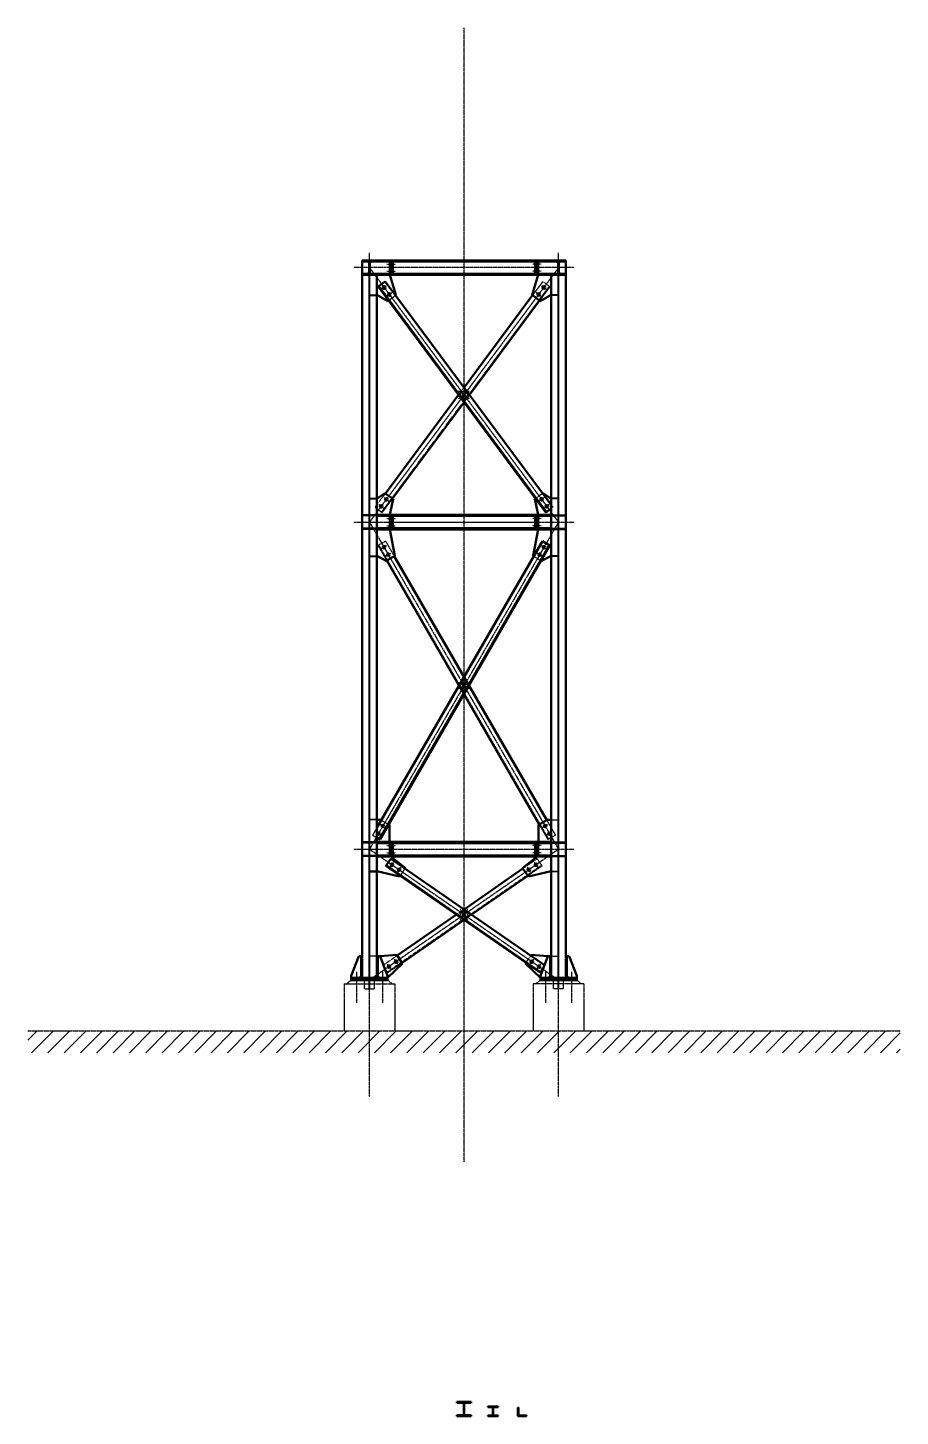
# Model space of a CAD drawing. Header units: millimetres. Extents: x -6 to 30795, y 0 to 45962.
# Drawn here: x 18795 to 30795, y 26862 to 45962 of the extents above; entities that cross this region are included whole.
import ezdxf

# ---------------------------------------------------------------- set-up
doc = ezdxf.new("R2010")
doc.units = ezdxf.units.MM
doc.header["$LTSCALE"] = 0.1
for name, pattern in [('CENTER', [50.8, 31.75, -6.35, 6.35, -6.35]), ('DASHED', [19.05, 12.7, -6.35]), ('PHANTOM', [63.5, 31.75, -6.35, 6.35, -6.35, 6.35, -6.35])]:
    doc.linetypes.add(name, pattern=pattern)
for name, color, linetype, lineweight in [('ASSE', 4, 'CENTER', 25), ('CONTORNO1', 7, 'Continuous', 50), ('MISTA FINE', 3, 'PHANTOM', 25), ('NASCOSTA', 6, 'DASHED', 25), ('TRATTEGGIO', 1, 'Continuous', 25)]:
    doc.layers.add(name, color=color, linetype=linetype, lineweight=lineweight)

msp = doc.modelspace()

# ---------------------------------------------------------------- hatches: boundary and pattern name
at = {"layer": 'TRATTEGGIO'}
h = msp.add_hatch(dxfattribs=at)
h.set_pattern_fill('ANSI31', color=256, scale=50, style=0)
h.set_pattern_definition([(45, (16896.8, 29463.18), (-112.2532, 112.2532), [])])
h.paths.add_polyline_path([(30795, 31862.5), (30795, 32162.5), (18795, 32162.5), (18795, 31862.5)])

# ---------------------------------------------------------------- linework, layer by layer
at = {"layer": 'ASSE'}
for p, q in [((24795, 30362.5), (24795, 45962.5)), ((23495, 31262.5), (23495, 42872.5)), ((26095, 31262.5), (26095, 42872.5)), ((26305, 42662.5), (23285, 42662.5)), ((23495, 42662.5), (26095, 39162.5)), ((26095, 42662.5), (23495, 39162.5)), ((23735, 42712.5), (23855, 42712.5)), ((23735, 42612.5), (23855, 42612.5)), ((25855, 42712.5), (25735, 42712.5)), ((25855, 42612.5), (25735, 42612.5)), ((23665.654, 42365.696), (23729.874, 42413.402)), ((25924.346, 42365.696), (25860.126, 42413.402)), ((23737.213, 42269.366), (23801.432, 42317.072)), ((25852.787, 42269.366), (25788.568, 42317.072)), ((24722.753, 40858.831), (24867.247, 40966.169)), ((24867.247, 40858.831), (24722.753, 40966.169)), ((23623.911, 39403.112), (23688.131, 39355.406)), ((23695.47, 39499.441), (23759.69, 39451.736)), ((25894.53, 39499.441), (25830.31, 39451.736)), ((25966.089, 39403.112), (25901.869, 39355.406)), ((23285, 39162.5), (26305, 39162.5)), ((26095, 39162.5), (23495, 34662.5)), ((23495, 39162.5), (26095, 34662.5)), ((23735, 39212.5), (23855, 39212.5)), ((25855, 39212.5), (25735, 39212.5)), ((23735, 39112.5), (23855, 39112.5)), ((25855, 39112.5), (25735, 39112.5)), ((23729.024, 38837.414), (23659.755, 38797.392)), ((25860.976, 38837.414), (25930.245, 38797.392)), ((23789.057, 38733.51), (23719.788, 38693.488)), ((25800.943, 38733.51), (25870.212, 38693.488)), ((24717.072, 36957.525), (24872.928, 36867.475)), ((24872.928, 36957.525), (24717.072, 36867.475)), ((23644.746, 35001.632), (23714.016, 34961.61)), ((25945.254, 35001.632), (25875.984, 34961.61)), ((23584.713, 34897.728), (23653.982, 34857.706)), ((26005.287, 34897.728), (25936.018, 34857.706)), ((23285, 34662.5), (26305, 34662.5)), ((23495, 34662.5), (26095, 32862.5)), ((26095, 34662.5), (23495, 32862.5)), ((23735, 34712.5), (23855, 34712.5)), ((23735, 34612.5), (23855, 34612.5)), ((25855, 34712.5), (25735, 34712.5)), ((25855, 34612.5), (25735, 34612.5)), ((23781.49, 34415.51), (23827.027, 34481.286)), ((23880.153, 34347.205), (23925.69, 34412.981)), ((25709.847, 34347.205), (25664.31, 34412.981)), ((25808.51, 34415.51), (25762.973, 34481.286)), ((24743.771, 33688.503), (24846.229, 33836.497)), ((24846.229, 33688.503), (24743.771, 33836.497)), ((23785.917, 33015.254), (23740.38, 33081.029)), ((23884.58, 33083.559), (23839.043, 33149.334)), ((25705.42, 33083.559), (25750.957, 33149.334)), ((25804.083, 33015.254), (25849.62, 33081.029)), ((23315, 32982.5), (23315, 32542.5)), ((23675, 32982.5), (23675, 32542.5)), ((25915, 32982.5), (25915, 32542.5)), ((26275, 32982.5), (26275, 32542.5))]:
    msp.add_line(p, q, dxfattribs=at)
at = {"layer": 'CONTORNO1'}
for p, q in [((23395, 42762.5), (23395, 32892.5)), ((23395, 42762.5), (23595, 42762.5)), ((23472.5, 42747.5), (23395, 42747.5)), ((23490.5, 42727.5), (23470.5, 42747.5)), ((23490.5, 42597.5), (23470.5, 42577.5)), ((23490.5, 42595.5), (23490.5, 42729.5)), ((23519.5, 42747.5), (23499.5, 42727.5)), ((23499.5, 42729.5), (23499.5, 42595.5)), ((23499.5, 42597.5), (23519.5, 42577.5)), ((23775, 42747.5), (23517.5, 42747.5)), ((23595, 42762.5), (25995, 42762.5)), ((23595, 42762.5), (23595, 42747.5)), ((23775, 42562.5), (23775, 42762.5)), ((23795, 42562.5), (23795, 42762.5)), ((23815, 42762.5), (23815, 42562.5)), ((23815, 42747.5), (25775, 42747.5)), ((25775, 42762.5), (25775, 42562.5)), ((25795, 42562.5), (25795, 42762.5)), ((25815, 42562.5), (25815, 42762.5)), ((25815, 42747.5), (25995, 42747.5)), ((25995, 42762.5), (26195, 42762.5)), ((25995, 42747.5), (25995, 42762.5)), ((26072.5, 42747.5), (25995, 42747.5)), ((26070.5, 42747.5), (26090.5, 42727.5)), ((26090.5, 42597.5), (26070.5, 42577.5)), ((26090.5, 42595.5), (26090.5, 42729.5)), ((26099.5, 42727.5), (26119.5, 42747.5)), ((26099.5, 42729.5), (26099.5, 42595.5)), ((26099.5, 42597.5), (26119.5, 42577.5)), ((26195, 42747.5), (26117.5, 42747.5)), ((26195, 42762.5), (26195, 32892.5)), ((23395, 42577.5), (23472.5, 42577.5)), ((26195, 42562.5), (23395, 42562.5)), ((23395, 42562.5), (23595, 42562.5)), ((23517.5, 42577.5), (23775, 42577.5)), ((23595, 42577.5), (23595, 32892.5)), ((23613.82, 42401.934), (23710.149, 42473.493)), ((23621.847, 42407.897), (25929.621, 39301.278)), ((23710.149, 42473.493), (25995, 39397.732)), ((23775, 42562.5), (23859.5, 42287.5)), ((23815, 42577.5), (25775, 42577.5)), ((25815, 42562.5), (25730.5, 42287.5)), ((25815, 42577.5), (25995, 42577.5)), ((25995, 42577.5), (25995, 32892.5)), ((25995, 42577.5), (26072.5, 42577.5)), ((25995, 42562.5), (26195, 42562.5)), ((26117.5, 42577.5), (26195, 42577.5)), ((23595, 42287.5), (23749.5, 42202.5)), ((23613.82, 42401.934), (25921.594, 39295.315)), ((23852.394, 42282.009), (23859.5, 42287.5)), ((25737.606, 42282.009), (24795, 41013.116)), ((25840.5, 42202.5), (25730.5, 42287.5)), ((25995, 42287.5), (25840.5, 42202.5)), ((23749.5, 42202.5), (23757.423, 42208.622)), ((25832.577, 42208.622), (24869.744, 40912.5)), ((24720.256, 40912.5), (23713.004, 39556.584)), ((24795, 40811.884), (23811.561, 39488.023)), ((23595, 39482.5), (23704.5, 39562.5)), ((23704.5, 39562.5), (23819.5, 39482.5)), ((25885.5, 39562.5), (25876.996, 39556.584)), ((25995, 39482.5), (25885.5, 39562.5)), ((23819.5, 39482.5), (23775, 39262.5)), ((25778.439, 39488.023), (25770.5, 39482.5)), ((25770.5, 39482.5), (25815, 39262.5)), ((25921.594, 39295.315), (25995, 39349.846)), ((23595, 39262.5), (25995, 39262.5)), ((23595, 39247.5), (23775, 39247.5)), ((23775, 39062.5), (23775, 39262.5)), ((23795, 39062.5), (23795, 39262.5)), ((23815, 39262.5), (23815, 39062.5)), ((23815, 39247.5), (25775, 39247.5)), ((25775, 39262.5), (25775, 39062.5)), ((25795, 39062.5), (25795, 39262.5)), ((25815, 39062.5), (25815, 39262.5)), ((25815, 39247.5), (25995, 39247.5)), ((23595, 39077.5), (23775, 39077.5)), ((23595, 39062.5), (25995, 39062.5)), ((23844.5, 38697.5), (23775, 39062.5)), ((23815, 39077.5), (25775, 39077.5)), ((25745.5, 38697.5), (25815, 39062.5)), ((25815, 39077.5), (25995, 39077.5)), ((25873.675, 38899.372), (23595, 34955.51)), ((25968.921, 38844.341), (23632.624, 34800.751)), ((25977.579, 38839.338), (23641.283, 34795.749)), ((25873.675, 38899.372), (25977.579, 38839.338)), ((23595, 38697.5), (23724.5, 38627.5)), ((23844.5, 38697.5), (23724.5, 38627.5)), ((23732.216, 38632.001), (25829.213, 35002.583)), ((23835.87, 38692.466), (25932.867, 35063.048)), ((25745.5, 38697.5), (25754.13, 38692.466)), ((25857.784, 38632.001), (25865.5, 38627.5)), ((25995, 38697.5), (25865.5, 38627.5)), ((23649.5, 35067.5), (23595, 35067.5)), ((23649.5, 35067.5), (23657.133, 35063.048)), ((23760.787, 35002.583), (23769.5, 34997.5)), ((23769.5, 34762.5), (23769.5, 34997.5)), ((25940.5, 35067.5), (25820.5, 34997.5)), ((25820.5, 34762.5), (25820.5, 34997.5)), ((25940.5, 35067.5), (25995, 35067.5)), ((23595, 34822.49), (23641.283, 34795.749)), ((23595, 34762.5), (25995, 34762.5)), ((23775, 34562.5), (23775, 34762.5)), ((23795, 34562.5), (23795, 34762.5)), ((23815, 34762.5), (23815, 34562.5)), ((25775, 34762.5), (25775, 34562.5)), ((25795, 34562.5), (25795, 34762.5)), ((25815, 34562.5), (25815, 34762.5)), ((23595, 34747.5), (23775, 34747.5)), ((23595, 34577.5), (23775, 34577.5)), ((23815, 34747.5), (25775, 34747.5)), ((23815, 34577.5), (25775, 34577.5)), ((25815, 34747.5), (25995, 34747.5)), ((25815, 34577.5), (25995, 34577.5)), ((23595, 34562.5), (25995, 34562.5)), ((23720.774, 34433.219), (23789.079, 34531.882)), ((23720.774, 34433.219), (25842.03, 32964.657)), ((23726.466, 34441.441), (25847.722, 32972.879)), ((23789.079, 34531.882), (25902.006, 33069.087)), ((23789.5, 34562.5), (23989.5, 34402.5)), ((23985.1, 34396.175), (23989.5, 34402.5)), ((25604.9, 34396.175), (24795, 33835.476)), ((25800.5, 34562.5), (25600.5, 34402.5)), ((25680.5, 34287.5), (25600.5, 34402.5)), ((23909.5, 34287.5), (23595, 34362.5)), ((23909.5, 34287.5), (23916.572, 34297.667)), ((25673.428, 34297.667), (24900.409, 33762.5)), ((25680.5, 34287.5), (25995, 34362.5)), ((24689.591, 33762.5), (23875.489, 33198.891)), ((24795, 33689.524), (23944.017, 33100.382)), ((23350, 33192.5), (23245, 32922.5)), ((23350, 33192.5), (23395, 33192.5)), ((23380, 33192.5), (23380, 32892.5)), ((23595, 33192.5), (23640, 33192.5)), ((23610, 33192.5), (23610, 32892.5)), ((23869.5, 33207.5), (23640, 33192.5)), ((23640, 33192.5), (23745, 32922.5)), ((23949.5, 33092.5), (23745, 32892.5)), ((23949.5, 33092.5), (23869.5, 33207.5)), ((25640.5, 33092.5), (25645.983, 33100.382)), ((25640.5, 33092.5), (25845, 32892.5)), ((25714.511, 33198.891), (25720.5, 33207.5)), ((25720.5, 33207.5), (25950, 33192.5)), ((25950, 33192.5), (25845, 32922.5)), ((25995, 33192.5), (25950, 33192.5)), ((25980, 33192.5), (25980, 32892.5)), ((26240, 33192.5), (26195, 33192.5)), ((26210, 33192.5), (26210, 32892.5)), ((26240, 33192.5), (26345, 32922.5)), ((23245, 32892.5), (23245, 32922.5)), ((23245, 32892.5), (23745, 32892.5)), ((23245, 32892.5), (23245, 32862.5)), ((23245, 32862.5), (23745, 32862.5)), ((23380, 32917.5), (23355, 32892.5)), ((23395, 32922.5), (23380, 32922.5)), ((23610, 32922.5), (23595, 32922.5)), ((23610, 32917.5), (23635, 32892.5)), ((23745, 32892.5), (23745, 32922.5)), ((23745, 32892.5), (23745, 32862.5)), ((25842.03, 32964.657), (25886.214, 33028.478)), ((25845, 32892.5), (25845, 32922.5)), ((26345, 32892.5), (25845, 32892.5)), ((25845, 32892.5), (25845, 32862.5)), ((26345, 32862.5), (25845, 32862.5)), ((25980, 32917.5), (25955, 32892.5)), ((25980, 32922.5), (25995, 32922.5)), ((26195, 32922.5), (26210, 32922.5)), ((26210, 32917.5), (26235, 32892.5)), ((26345, 32892.5), (26345, 32922.5)), ((26345, 32892.5), (26345, 32862.5)), ((24695, 27062.5), (24895, 27062.5)), ((24695, 27047.5), (24695, 27062.5)), ((24772.5, 27047.5), (24695, 27047.5)), ((24790.5, 26895.5), (24790.5, 27029.5)), ((24799.5, 27029.5), (24799.5, 26895.5)), ((24895, 27047.5), (24817.5, 27047.5)), ((24895, 27062.5), (24895, 27047.5)), ((25125, 26995.5), (25265, 26995.5)), ((25125, 26987), (25125, 26995.5)), ((25180.25, 26987), (25125, 26987)), ((25192.25, 26883), (25192.25, 26975)), ((25197.75, 26975), (25197.75, 26883)), ((25265, 26987), (25209.75, 26987)), ((25265, 26995.5), (25265, 26987)), ((25535, 26862.5), (25535, 26982.5)), ((25535, 26982.5), (25538.5, 26982.5)), ((25545, 26976), (25545, 26885.5)), ((24695, 26877.5), (24772.5, 26877.5)), ((24695, 26862.5), (24695, 26877.5)), ((24695, 26862.5), (24895, 26862.5)), ((24817.5, 26877.5), (24895, 26877.5)), ((24895, 26877.5), (24895, 26862.5)), ((25125, 26871), (25180.25, 26871)), ((25125, 26862.5), (25125, 26871)), ((25125, 26862.5), (25265, 26862.5)), ((25209.75, 26871), (25265, 26871)), ((25265, 26871), (25265, 26862.5)), ((25655, 26862.5), (25535, 26862.5)), ((25558, 26872.5), (25648.5, 26872.5)), ((25655, 26866), (25655, 26862.5))]:
    msp.add_line(p, q, dxfattribs=at)
for centre in [(23697.764, 42389.549), (25892.236, 42389.549), (23769.323, 42293.219), (25820.677, 42293.219), (24795, 40912.5), (23656.021, 39379.259), (23727.58, 39475.589), (25862.42, 39475.589), (25933.979, 39379.259), (23694.389, 38817.403), (25895.611, 38817.403), (23754.423, 38713.499), (25835.577, 38713.499), (24795, 36912.5), (23679.381, 34981.621), (25910.619, 34981.621), (23619.348, 34877.717), (25970.652, 34877.717), (23804.258, 34448.398), (23902.921, 34380.093), (25687.079, 34380.093), (25785.742, 34448.398), (24795, 33762.5), (23763.149, 33048.141), (23861.812, 33116.447), (25728.188, 33116.447), (25826.851, 33048.141)]:
    msp.add_circle(centre, 17.5, dxfattribs=at)
for centre, radius, start, end in [((23472.5, 42729.5), 18, 0, 90), ((23472.5, 42595.5), 18, 270, 0), ((23517.5, 42729.5), 18, 90, 180), ((23517.5, 42595.5), 18, 180, 270), ((26072.5, 42729.5), 18, 0, 90), ((26072.5, 42595.5), 18, 270, 0), ((26117.5, 42729.5), 18, 90, 180), ((26117.5, 42595.5), 18, 180, 270), ((24772.5, 27029.5), 18, 0, 90), ((24817.5, 27029.5), 18, 90, 180), ((25180.25, 26975), 12, 0, 90), ((25209.75, 26975), 12, 90, 180), ((25538.5, 26976), 6.5, 0, 90), ((24772.5, 26895.5), 18, 270, 0), ((24817.5, 26895.5), 18, 180, 270), ((25180.25, 26883), 12, 270, 0), ((25209.75, 26883), 12, 180, 270), ((25558, 26885.5), 13, 180, 270), ((25648.5, 26866), 6.5, 0, 90)]:
    msp.add_arc(centre, radius, start, end, dxfattribs=at)
at = {"layer": 'MISTA FINE'}
for p, q in [((23790, 39162.5), (25800, 39162.5)), ((23245, 32862.5), (23185.412, 32812.5)), ((23745, 32862.5), (23804.588, 32812.5)), ((25845, 32862.5), (25785.412, 32812.5)), ((26345, 32862.5), (26404.588, 32812.5)), ((23145, 32812.5), (23145, 32162.5)), ((23145, 32812.5), (23845, 32812.5)), ((23845, 32812.5), (23845, 32162.5)), ((25745, 32812.5), (25745, 32162.5)), ((26445, 32812.5), (25745, 32812.5)), ((26445, 32812.5), (26445, 32162.5)), ((18795, 32162.5), (30795, 32162.5))]:
    msp.add_line(p, q, dxfattribs=at)
at = {"layer": 'NASCOSTA'}
for p, q in [((23775, 42726.5), (23815, 42726.5)), ((23775, 42698.5), (23815, 42698.5)), ((23775, 42626.5), (23815, 42626.5)), ((23775, 42598.5), (23815, 42598.5)), ((25815, 42726.5), (25775, 42726.5)), ((25815, 42698.5), (25775, 42698.5)), ((25815, 42626.5), (25775, 42626.5)), ((25815, 42598.5), (25775, 42598.5)), ((23490.5, 32892.5), (23490.5, 42562.5)), ((23499.5, 32892.5), (23499.5, 42562.5)), ((25968.153, 42407.897), (23660.379, 39301.278)), ((25879.851, 42473.493), (25737.606, 42282.009)), ((25976.18, 42401.934), (25879.851, 42473.493)), ((26090.5, 32892.5), (26090.5, 42562.5)), ((26099.5, 32892.5), (26099.5, 42562.5)), ((23499.5, 42287.5), (23595, 42287.5)), ((23499.5, 42277.5), (23594.5, 42277.5)), ((23594.5, 42277.5), (23594.5, 42287.5)), ((23757.423, 42208.622), (23852.394, 42282.009)), ((25976.18, 42401.934), (25832.577, 42208.622)), ((26090.5, 42287.5), (25995, 42287.5)), ((25995.5, 42277.5), (25995.5, 42287.5)), ((26090.5, 42277.5), (25995.5, 42277.5)), ((24795, 41013.116), (24720.256, 40912.5)), ((24869.744, 40912.5), (24795, 40811.884)), ((23713.004, 39556.584), (23572.077, 39366.874)), ((25876.996, 39556.584), (25778.439, 39488.023)), ((23499.5, 39492.5), (23594.5, 39492.5)), ((23499.5, 39482.5), (23595, 39482.5)), ((23572.077, 39366.874), (23668.406, 39295.315)), ((23594.5, 39482.5), (23594.5, 39492.5)), ((23811.561, 39488.023), (23668.406, 39295.315)), ((26090.5, 39482.5), (25995, 39482.5)), ((25995, 39397.732), (26017.923, 39366.874)), ((25995, 39349.846), (26017.923, 39366.874)), ((25995.5, 39482.5), (25995.5, 39492.5)), ((26090.5, 39492.5), (25995.5, 39492.5)), ((23490.5, 39262.5), (23395, 39262.5)), ((23490.5, 39247.5), (23395, 39247.5)), ((23595, 39262.5), (23499.5, 39262.5)), ((23595, 39247.5), (23499.5, 39247.5)), ((23775, 39226.5), (23815, 39226.5)), ((23775, 39198.5), (23815, 39198.5)), ((25815, 39226.5), (25775, 39226.5)), ((25815, 39198.5), (25775, 39198.5)), ((25995, 39262.5), (26090.5, 39262.5)), ((25995, 39247.5), (26090.5, 39247.5)), ((26099.5, 39262.5), (26195, 39262.5)), ((26099.5, 39247.5), (26195, 39247.5)), ((23490.5, 39077.5), (23395, 39077.5)), ((23490.5, 39062.5), (23395, 39062.5)), ((23595, 39077.5), (23499.5, 39077.5)), ((23595, 39062.5), (23499.5, 39062.5)), ((23775, 39126.5), (23815, 39126.5)), ((23775, 39098.5), (23815, 39098.5)), ((25815, 39126.5), (25775, 39126.5)), ((25815, 39098.5), (25775, 39098.5)), ((25995, 39077.5), (26090.5, 39077.5)), ((25995, 39062.5), (26090.5, 39062.5)), ((26099.5, 39077.5), (26195, 39077.5)), ((26099.5, 39062.5), (26195, 39062.5)), ((23716.325, 38899.372), (23612.421, 38839.338)), ((23612.421, 38839.338), (23732.216, 38632.001)), ((23621.079, 38844.341), (25957.376, 34800.751)), ((23716.325, 38899.372), (23835.87, 38692.466)), ((23499.5, 38697.5), (23595, 38697.5)), ((23499.5, 38687.5), (23594.5, 38687.5)), ((23594.5, 38697.5), (23594.5, 38687.5)), ((25754.13, 38692.466), (25857.784, 38632.001)), ((26090.5, 38697.5), (25995, 38697.5)), ((25995.5, 38697.5), (25995.5, 38687.5)), ((26090.5, 38687.5), (25995.5, 38687.5)), ((23499.5, 35077.5), (23594.5, 35077.5)), ((23595, 35067.5), (23499.5, 35067.5)), ((23595, 34955.51), (23537.379, 34855.782)), ((23594.5, 35067.5), (23594.5, 35077.5)), ((23657.133, 35063.048), (23760.787, 35002.583)), ((25829.213, 35002.583), (25948.717, 34795.749)), ((25932.867, 35063.048), (26052.621, 34855.782)), ((25995, 35067.5), (26090.5, 35067.5)), ((23490.5, 34762.5), (23395, 34762.5)), ((23595, 34762.5), (23499.5, 34762.5)), ((23537.379, 34855.782), (23595, 34822.49)), ((26052.621, 34855.782), (25948.717, 34795.749)), ((25995, 34762.5), (26090.5, 34762.5)), ((26099.5, 34762.5), (26195, 34762.5)), ((23490.5, 34747.5), (23395, 34747.5)), ((23490.5, 34577.5), (23395, 34577.5)), ((23595, 34747.5), (23499.5, 34747.5)), ((23595, 34577.5), (23499.5, 34577.5)), ((23775, 34726.5), (23815, 34726.5)), ((23775, 34698.5), (23815, 34698.5)), ((23775, 34626.5), (23815, 34626.5)), ((23775, 34598.5), (23815, 34598.5)), ((25815, 34726.5), (25775, 34726.5)), ((25815, 34698.5), (25775, 34698.5)), ((25815, 34626.5), (25775, 34626.5)), ((25815, 34598.5), (25775, 34598.5)), ((25995, 34747.5), (26090.5, 34747.5)), ((25995, 34577.5), (26090.5, 34577.5)), ((26099.5, 34747.5), (26195, 34747.5)), ((26099.5, 34577.5), (26195, 34577.5)), ((23490.5, 34562.5), (23395, 34562.5)), ((23595, 34562.5), (23499.5, 34562.5)), ((25863.534, 34441.441), (23742.278, 32972.879)), ((23916.572, 34297.667), (23985.1, 34396.175)), ((25800.921, 34531.882), (25604.9, 34396.175)), ((25869.226, 34433.219), (25673.428, 34297.667)), ((25869.226, 34433.219), (25800.921, 34531.882)), ((25995, 34562.5), (26090.5, 34562.5)), ((26099.5, 34562.5), (26195, 34562.5)), ((23595, 34362.5), (23499.5, 34362.5)), ((23499.5, 34352.5), (23594.5, 34352.5)), ((23594.5, 34362.5), (23594.5, 34352.5)), ((25995, 34362.5), (26090.5, 34362.5)), ((25995.5, 34362.5), (25995.5, 34352.5)), ((26090.5, 34352.5), (25995.5, 34352.5)), ((24795, 33835.476), (24689.591, 33762.5)), ((24900.409, 33762.5), (24795, 33689.524)), ((23595, 33192.5), (23499.5, 33192.5)), ((23875.489, 33198.891), (23679.665, 33063.32)), ((23747.97, 32964.657), (23679.665, 33063.32)), ((23944.017, 33100.382), (23747.97, 32964.657)), ((25645.983, 33100.382), (25714.511, 33198.891)), ((25886.214, 33028.478), (25910.335, 33063.32)), ((25902.006, 33069.087), (25910.335, 33063.32)), ((25995, 33192.5), (26090.5, 33192.5)), ((23288, 32892.5), (23288, 32862.5)), ((23342, 32892.5), (23342, 32862.5)), ((23425, 32742.5), (23425, 32862.5)), ((23492.25, 32742.5), (23492.25, 32862.5)), ((23497.75, 32742.5), (23497.75, 32862.5)), ((23565, 32742.5), (23565, 32862.5)), ((23648, 32892.5), (23648, 32862.5)), ((23702, 32892.5), (23702, 32862.5)), ((25888, 32892.5), (25888, 32862.5)), ((25942, 32892.5), (25942, 32862.5)), ((26025, 32742.5), (26025, 32862.5)), ((26092.25, 32742.5), (26092.25, 32862.5)), ((26097.75, 32742.5), (26097.75, 32862.5)), ((26165, 32742.5), (26165, 32862.5)), ((23425, 32742.5), (23565, 32742.5)), ((26165, 32742.5), (26025, 32742.5))]:
    msp.add_line(p, q, dxfattribs=at)
for centre in [(24795, 40912.5), (24795, 36912.5), (24795, 33762.5)]:
    msp.add_circle(centre, 50, dxfattribs=at)

doc.saveas('drawing.dxf')
